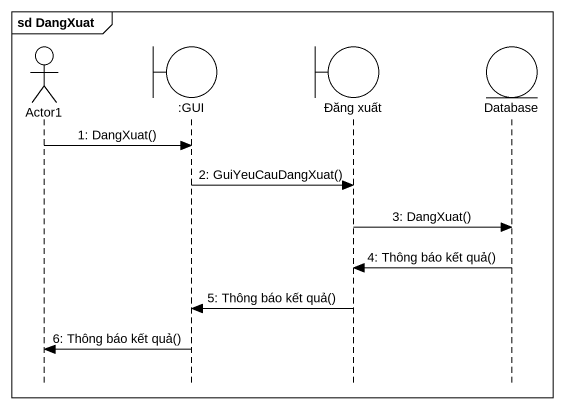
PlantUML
@startuml
mainframe sd DangXuat
hide footbox
actor Actor1
boundary ":GUI" as GUI
boundary "Đăng xuất" as Đăng_xuất
entity "Database" as Database_

Actor1 -> GUI : 1: DangXuat()
GUI -> Đăng_xuất : 2: GuiYeuCauDangXuat()
Đăng_xuất -> Database_ : 3: DangXuat()
Database_ -> Đăng_xuất : 4: Thông báo kết quả()
Đăng_xuất -> GUI : 5: Thông báo kết quả()
GUI -> Actor1 : 6: Thông báo kết quả()
@enduml
